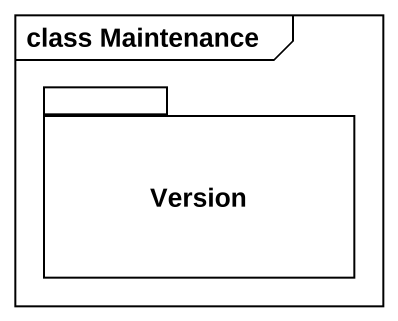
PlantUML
@startuml
mainframe class Maintenance
package Version {
}
@enduml
